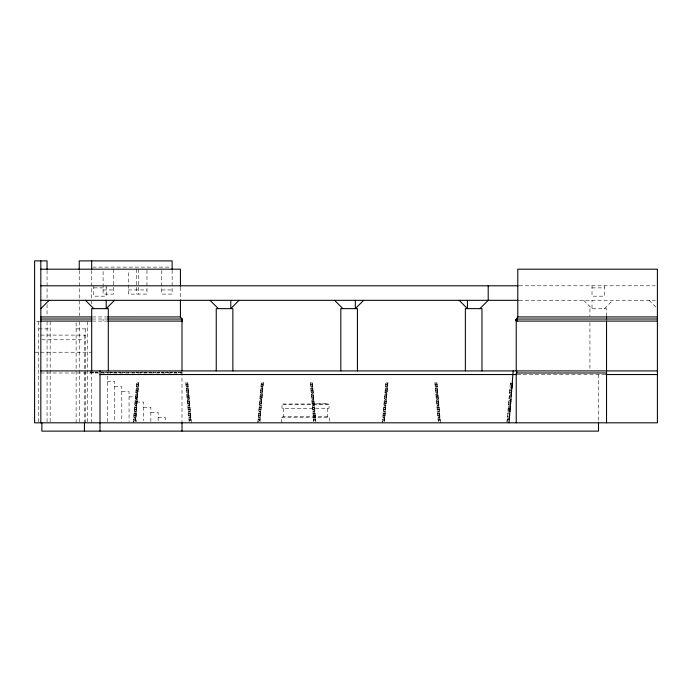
<?xml version="1.0" encoding="UTF-8"?>
<svg xmlns="http://www.w3.org/2000/svg" width="692" height="692" viewBox="0 0 692 692"><rect width="100%" height="100%" fill="white"/><g stroke="black" fill="none" stroke-linecap="round" stroke-linejoin="round"><path stroke-width="0.52" stroke-dasharray="3.46 2.59" d="M133.21 422.812L136.731 382.564L138.815 382.564L135.381 421.783M257.77 422.812L261.291 382.564L263.375 382.564L259.941 421.783M382.33 422.812L385.851 382.564L387.935 382.564L384.501 421.783M506.89 422.812L510.411 382.564M186.356 383.731L185.906 384.553L187.973 384.371L185.767 383.005L187.843 382.823L187.394 383.645M186.537 385.799L186.087 386.62L188.155 386.439L185.949 385.072L188.016 384.89L187.575 385.712M186.719 387.866L186.269 388.688L188.336 388.506L186.131 387.139L188.198 386.958L187.748 387.779M186.901 389.942L186.451 390.755L188.518 390.582L186.312 389.207L188.38 389.025L187.93 389.847M187.082 392.009L186.632 392.831L188.7 392.649L186.494 391.274L188.561 391.092L188.112 391.914M187.264 394.077L186.814 394.898L188.881 394.717L186.676 393.341L188.743 393.16L188.293 393.982M187.445 396.144L186.996 396.966L189.063 396.784L186.857 395.409L188.925 395.227L188.475 396.049M187.619 398.211L187.177 399.033L189.245 398.851L187.039 397.476L189.106 397.303L188.656 398.116M187.8 400.279L187.35 401.101L189.426 400.919L187.221 399.552L189.288 399.37L188.838 400.192M187.982 402.346L187.532 403.168L189.599 402.986L187.402 401.62L189.47 401.438L189.02 402.26M188.163 404.413L187.714 405.235L189.781 405.054L187.584 403.687L189.651 403.505L189.201 404.327M188.345 406.481L187.895 407.303L189.963 407.121L187.766 405.754L189.833 405.573L189.383 406.394M188.527 408.548L188.077 409.37L190.144 409.188L187.939 407.822L190.015 407.64L189.565 408.462M188.708 410.615L188.259 411.437L190.326 411.256L188.12 409.889L190.188 409.707L189.746 410.529M188.89 412.692L188.44 413.505L190.508 413.323L188.302 411.956L190.369 411.775L189.919 412.596M189.072 414.759L188.622 415.572L190.689 415.399L188.483 414.024L190.551 413.842L190.101 414.664M189.253 416.826L188.804 417.648L190.871 417.466L188.665 416.091L190.732 415.909L190.283 416.731M189.435 418.894L188.985 419.715L191.053 419.534L188.847 418.158L190.914 417.977L190.464 418.798M190.646 420.866L191.096 420.053L189.028 420.226L191.234 421.601M310.916 383.731L310.466 384.553L312.533 384.371L310.327 383.005L312.403 382.823L311.954 383.645M311.097 385.799L310.647 386.62L312.715 386.439L310.509 385.072L312.576 384.89L312.135 385.712M311.279 387.866L310.829 388.688L312.896 388.506L310.691 387.139L312.758 386.958L312.308 387.779M311.461 389.942L311.011 390.755L313.078 390.582L310.872 389.207L312.94 389.025L312.49 389.847M311.642 392.009L311.192 392.831L313.26 392.649L311.054 391.274L313.121 391.092L312.672 391.914M311.824 394.077L311.374 394.898L313.441 394.717L311.236 393.341L313.303 393.16L312.853 393.982M312.005 396.144L311.556 396.966L313.623 396.784L311.417 395.409L313.485 395.227L313.035 396.049M312.178 398.211L311.737 399.033L313.805 398.851L311.599 397.476L313.666 397.303L313.216 398.116M312.36 400.279L311.91 401.101L313.986 400.919L311.781 399.552L313.848 399.37L313.398 400.192M312.542 402.346L312.092 403.168L314.159 402.986L311.962 401.62L314.03 401.438L313.58 402.26M312.723 404.413L312.274 405.235L314.341 405.054L312.144 403.687L314.211 403.505L313.761 404.327M312.905 406.481L312.455 407.303L314.523 407.121L312.326 405.754L314.393 405.573L313.943 406.394M313.087 408.548L312.637 409.37L314.704 409.188L312.499 407.822L314.575 407.64L314.125 408.462M313.268 410.615L312.819 411.437L314.886 411.256L312.68 409.889L314.748 409.707L314.306 410.529M313.45 412.692L313 413.505L315.068 413.323L312.862 411.956L314.929 411.775L314.479 412.596M313.632 414.759L313.182 415.572L315.249 415.399L313.043 414.024L315.111 413.842L314.661 414.664M313.813 416.826L313.364 417.648L315.431 417.466L313.225 416.091L315.293 415.909L314.843 416.731M313.995 418.894L313.545 419.715L315.613 419.534L313.407 418.158L315.474 417.977L315.024 418.798M315.206 420.866L315.656 420.053L313.588 420.226L315.794 421.601M435.476 383.731L435.026 384.553L437.093 384.371L434.887 383.005L436.963 382.823L436.514 383.645M435.657 385.799L435.207 386.62L437.275 386.439L435.069 385.072L437.136 384.89L436.695 385.712M435.839 387.866L435.389 388.688L437.456 388.506L435.251 387.139L437.318 386.958L436.868 387.779M436.021 389.942L435.571 390.755L437.638 390.582L435.432 389.207L437.5 389.025L437.05 389.847M436.202 392.009L435.752 392.831L437.82 392.649L435.614 391.274L437.681 391.092L437.232 391.914M436.384 394.077L435.934 394.898L438.001 394.717L435.796 393.341L437.863 393.16L437.413 393.982M436.565 396.144L436.116 396.966L438.183 396.784L435.977 395.409L438.045 395.227L437.595 396.049M436.738 398.211L436.297 399.033L438.365 398.851L436.159 397.476L438.226 397.303L437.776 398.116M436.92 400.279L436.47 401.101L438.546 400.919L436.341 399.552L438.408 399.37L437.958 400.192M437.102 402.346L436.652 403.168L438.719 402.986L436.522 401.62L438.59 401.438L438.14 402.26M437.283 404.413L436.834 405.235L438.901 405.054L436.704 403.687L438.771 403.505L438.321 404.327M437.465 406.481L437.015 407.303L439.083 407.121L436.886 405.754L438.953 405.573L438.503 406.394M437.647 408.548L437.197 409.37L439.264 409.188L437.059 407.822L439.135 407.64L438.685 408.462M437.828 410.615L437.379 411.437L439.446 411.256L437.24 409.889L439.308 409.707L438.866 410.529M438.01 412.692L437.56 413.505L439.628 413.323L437.422 411.956L439.489 411.775L439.039 412.596M438.192 414.759L437.742 415.572L439.809 415.399L437.603 414.024L439.671 413.842L439.221 414.664M438.373 416.826L437.924 417.648L439.991 417.466L437.785 416.091L439.853 415.909L439.403 416.731M438.555 418.894L438.105 419.715L440.173 419.534L437.967 418.158L440.034 417.977L439.584 418.798M439.766 420.866L440.216 420.053L438.148 420.226L440.354 421.601M137.154 383.645L136.575 384.371L138.642 384.553L136.705 382.823L138.781 383.005L138.192 383.731M136.973 385.712L136.393 386.439L138.461 386.62L136.532 384.89L138.599 385.072L138.011 385.799M136.8 387.779L136.212 388.506L138.279 388.688L136.35 386.958L138.417 387.139L137.829 387.866M136.618 389.847L136.03 390.582L138.097 390.755L136.168 389.025L138.236 389.207L137.647 389.942M136.436 391.914L135.848 392.649L137.916 392.831L135.987 391.092L138.054 391.274L137.466 392.009M136.255 393.982L135.667 394.717L137.734 394.898L135.805 393.16L137.872 393.341L137.284 394.077M136.073 396.049L135.485 396.784L137.552 396.966L135.623 395.227L137.691 395.409L137.102 396.144M135.892 398.116L135.303 398.851L137.371 399.033L135.442 397.303L137.509 397.476L136.93 398.211M135.71 400.192L135.122 400.919L137.198 401.101L135.26 399.37L137.327 399.552L136.748 400.279M135.528 402.26L134.949 402.986L137.016 403.168L135.078 401.438L137.146 401.62L136.566 402.346M135.347 404.327L134.767 405.054L136.834 405.235L134.897 403.505L136.964 403.687L136.385 404.413M135.165 406.394L134.585 407.121L136.653 407.303L134.715 405.573L136.782 405.754L136.203 406.481M134.983 408.462L134.404 409.188L136.471 409.37L134.533 407.64L136.609 407.822L136.021 408.548M134.802 410.529L134.222 411.256L136.289 411.437L134.36 409.707L136.428 409.889L135.84 410.615M134.629 412.596L134.04 413.323L136.108 413.505L134.179 411.775L136.246 411.956L135.658 412.692M134.447 414.664L133.859 415.399L135.926 415.572L133.997 413.842L136.065 414.024L135.476 414.759M134.265 416.731L133.677 417.466L135.744 417.648L133.815 415.909L135.883 416.091L135.295 416.826M134.084 418.798L133.495 419.534L135.563 419.715L133.634 417.977L135.701 418.158L135.113 418.894M133.314 421.601L135.52 420.226L133.452 420.053L133.902 420.866M261.714 383.645L261.135 384.371L263.202 384.553L261.265 382.823L263.341 383.005L262.752 383.731M261.533 385.712L260.953 386.439L263.021 386.62L261.092 384.89L263.159 385.072L262.571 385.799M261.36 387.779L260.772 388.506L262.839 388.688L260.91 386.958L262.977 387.139L262.389 387.866M261.178 389.847L260.59 390.582L262.657 390.755L260.728 389.025L262.796 389.207L262.207 389.942M260.996 391.914L260.408 392.649L262.476 392.831L260.547 391.092L262.614 391.274L262.026 392.009M260.815 393.982L260.227 394.717L262.294 394.898L260.365 393.16L262.432 393.341L261.844 394.077M260.633 396.049L260.045 396.784L262.112 396.966L260.183 395.227L262.251 395.409L261.663 396.144M260.452 398.116L259.863 398.851L261.931 399.033L260.002 397.303L262.069 397.476L261.49 398.211M260.27 400.192L259.682 400.919L261.758 401.101L259.82 399.37L261.887 399.552L261.308 400.279M260.088 402.26L259.509 402.986L261.576 403.168L259.638 401.438L261.706 401.62L261.126 402.346M259.907 404.327L259.327 405.054L261.394 405.235L259.457 403.505L261.524 403.687L260.945 404.413M259.725 406.394L259.145 407.121L261.213 407.303L259.275 405.573L261.342 405.754L260.763 406.481M259.543 408.462L258.964 409.188L261.031 409.37L259.093 407.64L261.169 407.822L260.581 408.548M259.362 410.529L258.782 411.256L260.849 411.437L258.92 409.707L260.988 409.889L260.4 410.615M259.189 412.596L258.6 413.323L260.668 413.505L258.739 411.775L260.806 411.956L260.218 412.692M259.007 414.664L258.419 415.399L260.486 415.572L258.557 413.842L260.625 414.024L260.036 414.759M258.825 416.731L258.237 417.466L260.304 417.648L258.375 415.909L260.443 416.091L259.855 416.826M258.644 418.798L258.055 419.534L260.123 419.715L258.194 417.977L260.261 418.158L259.673 418.894M257.874 421.601L260.08 420.226L258.012 420.053L258.462 420.866M386.274 383.645L385.695 384.371L387.762 384.553L385.825 382.823L387.901 383.005L387.312 383.731M386.093 385.712L385.513 386.439L387.581 386.62L385.652 384.89L387.719 385.072L387.131 385.799M385.92 387.779L385.332 388.506L387.399 388.688L385.47 386.958L387.537 387.139L386.949 387.866M385.738 389.847L385.15 390.582L387.217 390.755L385.288 389.025L387.356 389.207L386.767 389.942M385.556 391.914L384.968 392.649L387.036 392.831L385.107 391.092L387.174 391.274L386.586 392.009M385.375 393.982L384.787 394.717L386.854 394.898L384.925 393.16L386.992 393.341L386.404 394.077M385.193 396.049L384.605 396.784L386.672 396.966L384.743 395.227L386.811 395.409L386.222 396.144M385.012 398.116L384.423 398.851L386.491 399.033L384.562 397.303L386.629 397.476L386.05 398.211M384.83 400.192L384.242 400.919L386.318 401.101L384.38 399.37L386.447 399.552L385.868 400.279M384.648 402.26L384.069 402.986L386.136 403.168L384.198 401.438L386.266 401.62L385.686 402.346M384.467 404.327L383.887 405.054L385.954 405.235L384.017 403.505L386.084 403.687L385.505 404.413M384.285 406.394L383.705 407.121L385.773 407.303L383.835 405.573L385.902 405.754L385.323 406.481M384.103 408.462L383.524 409.188L385.591 409.37L383.653 407.64L385.729 407.822L385.141 408.548M383.922 410.529L383.342 411.256L385.409 411.437L383.48 409.707L385.548 409.889L384.96 410.615M383.749 412.596L383.16 413.323L385.228 413.505L383.299 411.775L385.366 411.956L384.778 412.692M383.567 414.664L382.979 415.399L385.046 415.572L383.117 413.842L385.185 414.024L384.596 414.759M383.385 416.731L382.797 417.466L384.864 417.648L382.935 415.909L385.003 416.091L384.415 416.826M383.204 418.798L382.615 419.534L384.683 419.715L382.754 417.977L384.821 418.158L384.233 418.894M382.434 421.601L384.64 420.226L382.572 420.053L383.022 420.866M510.255 384.371L510.834 383.645L510.385 382.823M509.892 388.506L510.48 387.779L510.03 386.958M509.165 396.784L509.753 396.049M508.983 398.851L509.572 398.116L509.122 397.303M508.265 407.121L508.845 406.394M507.357 417.466L507.945 416.731L507.496 415.909M506.994 421.601L507.582 420.866L507.132 420.053M91.69 371.95L91.171 372.469L90.652 371.95M91.171 372.988L92.209 371.95L93.247 372.988L94.285 371.95L95.323 372.988L96.361 371.95L97.399 372.988L98.437 371.95M93.766 371.95L93.247 372.469L92.728 371.95M95.842 371.95L95.323 372.469L94.804 371.95M97.918 371.95L97.399 372.469L96.88 371.95M102.07 371.95L101.551 372.469L101.032 371.95M101.551 372.988L102.589 371.95L103.627 372.988L104.665 371.95L105.703 372.988L106.741 371.95L107.779 372.988L108.817 371.95L109.855 372.988L110.893 371.95L111.931 372.988L112.969 371.95L114.007 372.988L115.045 371.95L116.083 372.988L117.121 371.95L118.159 372.988L119.197 371.95L120.235 372.988L121.273 371.95L122.311 372.988L123.349 371.95L124.387 372.988L125.425 371.95L126.463 372.988L127.501 371.95L128.539 372.988L129.577 371.95L130.615 372.988L131.653 371.95L132.691 372.988L133.729 371.95L134.767 372.988L135.805 371.95L136.843 372.988L137.881 371.95L138.919 372.988L139.957 371.95L140.995 372.988L142.033 371.95L143.071 372.988L144.109 371.95L145.147 372.988L146.185 371.95L147.223 372.988L148.261 371.95L149.299 372.988L150.337 371.95L151.375 372.988L152.413 371.95L153.451 372.988L154.489 371.95L155.527 372.988L156.565 371.95L157.603 372.988L158.641 371.95L159.679 372.988L160.717 371.95L161.755 372.988L162.793 371.95L163.831 372.988L164.869 371.95L165.907 372.988L166.945 371.95L167.983 372.988L169.021 371.95L170.059 372.988L171.097 371.95L172.135 372.988L173.173 371.95L174.211 372.988L175.249 371.95L176.287 372.988L177.325 371.95L178.363 372.988L179.401 371.95L180.439 372.988L181.477 371.95L182.255 371.95L181.996 372.469M104.146 371.95L103.627 372.469L103.108 371.95M106.222 371.95L105.703 372.469L105.184 371.95M108.298 371.95L107.779 372.469L107.26 371.95M110.374 371.95L109.855 372.469L109.336 371.95M112.45 371.95L111.931 372.469L111.412 371.95M114.526 371.95L114.007 372.469L113.488 371.95M116.602 371.95L116.083 372.469L115.564 371.95M118.678 371.95L118.159 372.469L117.64 371.95M120.754 371.95L120.235 372.469L119.716 371.95M122.83 371.95L122.311 372.469L121.792 371.95M124.906 371.95L124.387 372.469L123.868 371.95M126.982 371.95L126.463 372.469L125.944 371.95M129.058 371.95L128.539 372.469L128.02 371.95M131.134 371.95L130.615 372.469L130.096 371.95M133.21 371.95L132.691 372.469L132.172 371.95M135.286 371.95L134.767 372.469L134.248 371.95M137.362 371.95L136.843 372.469L136.324 371.95M139.438 371.95L138.919 372.469L138.4 371.95M141.514 371.95L140.995 372.469L140.476 371.95M143.59 371.95L143.071 372.469L142.552 371.95M145.666 371.95L145.147 372.469L144.628 371.95M147.742 371.95L147.223 372.469L146.704 371.95M149.818 371.95L149.299 372.469L148.78 371.95M151.894 371.95L151.375 372.469L150.856 371.95M153.97 371.95L153.451 372.469L152.932 371.95M156.046 371.95L155.527 372.469L155.008 371.95M158.122 371.95L157.603 372.469L157.084 371.95M160.198 371.95L159.679 372.469L159.16 371.95M162.274 371.95L161.755 372.469L161.236 371.95M164.35 371.95L163.831 372.469L163.312 371.95M166.426 371.95L165.907 372.469L165.388 371.95M168.502 371.95L167.983 372.469L167.464 371.95M170.578 371.95L170.059 372.469L169.54 371.95M172.654 371.95L172.135 372.469L171.616 371.95M174.73 371.95L174.211 372.469L173.692 371.95M176.806 371.95L176.287 372.469L175.768 371.95M178.882 371.95L178.363 372.469L177.844 371.95M180.958 371.95L180.439 372.469L179.92 371.95M604.462 308.632L612.766 300.328M281.644 422.812L281.644 417.276L283.72 416.584L327.662 416.584L329.738 417.276L329.738 422.812M92.763 267.112L169.99 267.112M519.182 285.796L655.237 285.796M93.766 287.872L106.222 287.872M592.006 287.872L604.462 287.872M103.108 289.948L113.488 289.948M128.28 289.948L146.964 289.948M161.755 289.948L172.135 289.948M519.182 300.328L655.324 300.328M92.373 316.936L106.663 316.936M92.365 319.012L106.654 319.012M92.365 321.088L107.727 321.088M36.676 321.607L39.79 321.607M38.752 328.873L50.17 328.873M76.12 328.873L87.538 328.873M40.828 335.101L85.462 335.101M41.866 339.772L84.424 339.772M34.6 352.228L91.69 352.228M40.828 372.988L181.996 372.988M517.175 374.545L604.92 374.545M107.26 381.292L114.526 381.292L114.526 421.748M114.526 386.482L121.792 386.482L121.792 421.739M121.792 391.672L129.058 391.672L129.058 421.739M129.058 396.862L136.324 396.862L136.324 421.731M136.324 402.052L143.59 402.052L143.59 420.736M143.59 407.242L150.856 407.242L150.856 421.774M150.856 412.432L158.122 412.432L158.122 420.736M281.644 417.276L329.738 417.276M158.122 417.622L165.388 417.622L165.388 420.736M511.777 390.755L509.71 390.582L510.298 389.847L509.848 389.025M511.596 392.831L509.528 392.649L510.116 391.914L509.667 391.092M510.878 401.101L508.802 400.919L509.39 400.192L508.94 399.37M510.696 403.168L508.629 402.986L509.208 402.26L508.758 401.438M510.514 405.235L508.447 405.054L509.027 404.327L508.577 403.505M510.151 409.37L508.084 409.188L508.663 408.462L508.213 407.64M509.969 411.437L507.902 411.256L508.482 410.529L508.04 409.707M509.788 413.505L507.72 413.323L508.309 412.596L507.859 411.775M509.243 419.715L507.175 419.534L507.764 418.798L507.314 417.977M649.096 300.328L655.886 307.118M583.702 300.328L592.006 308.632L592.006 300.328M509.485 393.16L509.935 393.982M440.458 422.812L436.937 382.564L434.853 382.564L438.287 421.783M315.898 422.812L312.377 382.564L310.293 382.564L313.727 421.783M191.338 422.812L187.817 382.564L185.733 382.564L189.167 421.783M606.538 316.149L606.538 308.632L589.93 308.632L589.93 316.149M604.462 285.796L604.462 296.176L592.006 296.176L592.006 285.796M598.493 374.545L598.493 422.812M589.93 322.593L589.93 369.839M328.354 404.128L282.682 404.128M327.662 408.28L327.662 416.584M326.278 403.782L312.784 403.782M283.72 408.28L283.72 416.584M181.996 371.95L181.996 421.748M181.477 371.95L181.477 372.988M180.439 287.223L180.439 298.901M172.135 270.226L172.135 294.1L161.755 294.1L161.755 269.188M146.964 270.226L146.964 294.1L128.28 294.1L128.28 270.226M138.66 269.188L138.66 294.1M136.584 269.188L136.584 294.1M113.488 269.188L113.488 294.1L103.108 294.1L103.108 269.188M107.26 376.102L107.26 421.748M106.222 285.796L106.222 296.176L93.766 296.176L93.766 285.796M103.108 319.012L103.108 321.088M91.69 270.468L91.69 303.866M91.69 370.912L91.69 422.812M90.652 370.912L90.652 372.988M87.538 321.607L87.538 422.812M85.462 328.873L85.462 422.812M84.424 335.101L84.424 422.812M79.234 270.468L79.234 315.69M79.234 321.607L79.234 422.812M76.12 322.645L76.12 422.812M50.17 321.607L50.17 422.812M47.056 270.468L47.056 299.567M47.056 304.558L47.056 315.69M47.056 321.607L47.056 422.812M38.752 321.607L38.752 422.812M329.046 404.128L281.99 404.128L281.99 408.28L329.046 408.28L329.046 404.128"/><path stroke-width="1.04" d="M508.975 422.812L513.196 370.912M181.737 321.053C182.506 314.367 181.39 325.889 181.667 319.047C181.278 321.763 184.453 321.91 180.439 316.936L180.439 299.956M516.517 321.053L515.886 319.782L516.751 319.012L516.232 320.05L516.751 321.088L516.751 319.012L516.016 320.05L516.561 321.053L515.748 319.782L516.751 319.012L516.751 321.088L515.713 320.05L517.789 316.936L517.789 269.188L657.4 269.188L657.4 422.812L34.6 422.812L34.6 260.884L47.056 260.884L47.056 269.482M512.461 383.005L511.872 383.731L512.322 384.553M512.279 385.072L511.691 385.799L512.141 386.62M512.097 387.139L511.509 387.866L511.959 388.688M511.734 391.274L511.146 392.009L511.596 392.831M511.552 393.341L510.964 394.077L511.414 394.898M510.782 396.144L511.371 395.409M511.007 399.552L510.428 400.279L510.878 401.101M510.826 401.62L510.246 402.346L510.696 403.168M510.065 404.413L510.644 403.687M510.289 407.822L509.701 408.548L510.151 409.37M510.108 409.889L509.52 410.615L509.969 411.437M509.563 416.091L508.975 416.826L509.424 417.648M509.381 418.158L508.793 418.894L509.243 419.715M40.828 308.632L49.132 300.328M114.526 300.328L106.222 308.632L106.222 300.328M239.086 300.328L230.782 308.632L230.782 300.328M363.646 300.328L355.342 308.632L355.342 300.328M479.902 308.632L488.206 300.328L488.206 285.796M40.828 269.188L180.439 269.188L180.439 286.168M40.828 285.796L518.1 285.796M40.828 300.328L518.1 300.328M40.828 316.936L91.69 316.936M107.416 316.936L180.439 316.936M517.789 316.936L657.4 316.936M40.828 319.012L91.69 319.012M107.398 319.012L181.737 319.047M516.491 319.047L657.4 319.012M181.477 319.15L181.996 319.15M516.232 319.15L516.751 319.15M181.477 319.315L182.212 319.315M516.016 319.315L516.751 319.315M181.477 319.531L182.377 319.531M515.851 319.531L516.751 319.531M181.477 319.782L182.48 319.782M515.748 319.782L516.751 319.782M181.477 320.05L182.515 320.05M515.713 320.05L516.751 320.05M181.477 320.318L182.48 320.318M515.748 320.318L516.751 320.318M181.477 320.569L182.377 320.569M515.851 320.569L516.751 320.569M181.477 320.785L182.212 320.785M516.016 320.785L516.751 320.785M181.477 320.95L181.996 320.95M516.232 320.95L516.751 320.95M40.828 321.088L91.69 321.088M107.814 321.088L181.996 321.088L181.996 370.912M657.4 321.088L516.232 321.088L516.232 370.912M40.828 370.912L657.4 370.912M606.538 372.988L516.232 372.988L516.232 422.812M99.994 374.545L516.491 374.545M605.768 374.545L657.4 374.545M459.142 300.328L467.446 308.632L467.446 300.328M334.582 300.328L342.886 308.632M210.022 300.328L218.326 308.632M85.462 300.328L93.766 308.632M509.883 406.481L510.333 407.303M509.156 414.759L509.606 415.572M606.538 316.936L606.538 319.012M606.538 321.088L606.538 422.812M598.493 422.812L598.493 431.116L41.866 431.116L41.866 422.812M516.751 370.912L516.751 372.988M481.978 370.912L481.978 308.632L465.37 308.632L465.37 370.912M357.418 370.912L357.418 308.632L340.81 308.632L340.81 370.912M232.858 370.912L232.858 308.632L216.25 308.632L216.25 370.912M181.996 422.812L181.996 431.116M172.135 269.188L172.135 260.884L79.234 260.884L79.234 269.482M108.298 370.912L108.298 308.632L91.69 308.632L91.69 370.912M99.994 370.912L99.994 431.116M91.69 260.884L91.69 269.482M84.424 422.812L84.424 431.116M40.828 260.884L40.828 422.812"/></g></svg>
